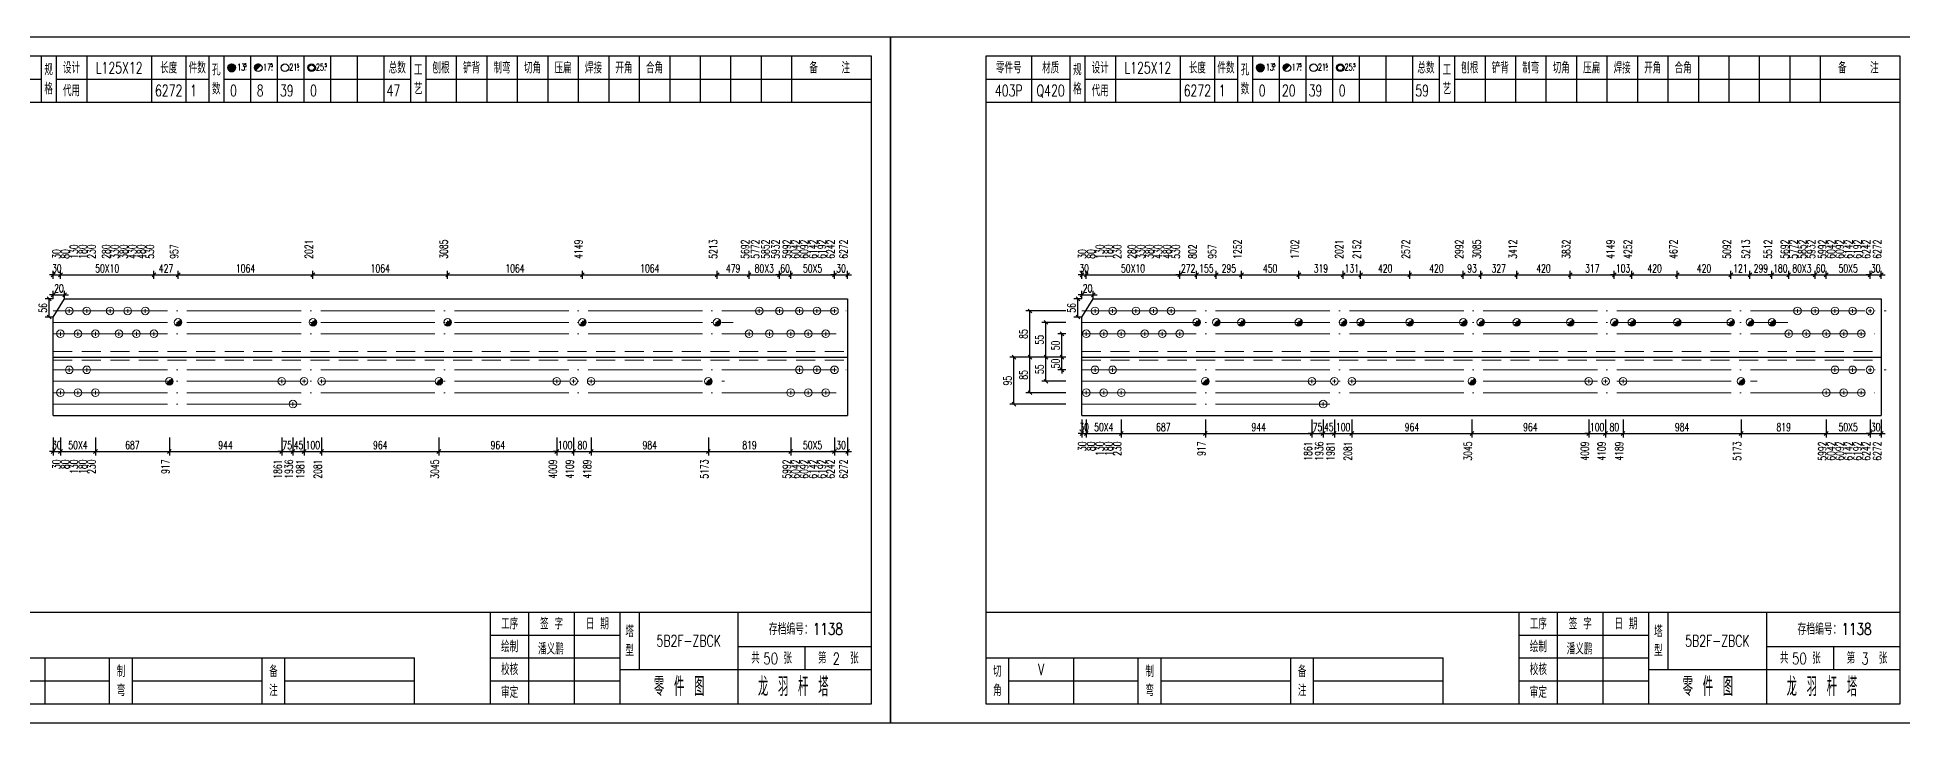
# Model space of a CAD drawing. Header units: millimetres. Extents: x 0 to 30240, y -10896 to -1348.
# Drawn here: x 316 to 805.6, y -3152.2 to -2972.2 of the extents above; entities that cross this region are included whole.
import ezdxf
from ezdxf.enums import TextEntityAlignment as Align

# ---------------------------------------------------------------- set-up
doc = ezdxf.new("R2010")
doc.units = ezdxf.units.MM
doc.header["$LTSCALE"] = 20
doc.header["$PDMODE"] = 1
doc.linetypes.add('DASHDOT2X', pattern=[1.75, 1.5, -0.125, 0, -0.125])
doc.linetypes.add('HIDDEN', pattern=[0.375, 0.25, -0.125])
for name, color, linetype, lineweight in [('1', 7, 'Continuous', 25), ('11', 3, 'Continuous', 13), ('2', 1, 'HIDDEN', 13), ('5', 1, 'Continuous', 13), ('7', 2, 'DASHDOT2X', 13)]:
    doc.layers.add(name, color=color, linetype=linetype, lineweight=lineweight)
doc.styles.get("Standard").update_dxf_attribs({"font": 'simplex', "width": 0.7, "bigfont": 'gbhzfs.shx'})
doc.styles.add('SYMBOL_TXT', font='txt.shx', dxfattribs={"width": 0.6})
doc.styles.add('TITLE_TXT', font='simplex.shx', dxfattribs={"width": 0.75, "height": 2.5, "bigfont": 'gbhzfs.shx'})
doc.dimstyles.get("Standard").update_dxf_attribs({"dimtxt": 2.1, "dimasz": 1, "dimexe": 1.05, "dimexo": 0, "dimgap": 0.63, "dimtad": 1, "dimzin": 0, "dimdsep": 46, "dimtxsty": 'standard', "dimblk": 'OBLIQUE', "dimblk1": 'OBLIQUE', "dimblk2": 'OBLIQUE', "dimcen": 0.09, "dimadec": 0, "dimazin": 0, "dimtfac": 1, "dimtdec": 1, "dimtix": 1, "dimtmove": 0, "dimatfit": 3, "dimfxl": 0, "dimtolj": 1, "dimtzin": 0, "dimarcsym": 0})
pattern_1 = [(0, (-3, 0), (0, 0.0125), [])]

# ---------------------------------------------------------------- blocks, each defined once
blk = doc.blocks.new('_Oblique')
at = {"color": 0, "linetype": 'ByBlock', "lineweight": -2}
blk.add_line((-0.5, -0.5), (0.5, 0.5), dxfattribs=at)
blk = doc.blocks.new('*D6749')
at = {"layer": '1', "color": 0, "lineweight": -2}
for p, q in [((585.95, -3056.16), (583.9, -3056.16)), ((585.95, -3059.49), (583.9, -3059.49)), ((584.95, -3056.16), (584.95, -3055.16)), ((584.95, -3059.49), (584.95, -3056.16)), ((584.95, -3059.49), (584.95, -3060.49))]:
    blk.add_line(p, q, dxfattribs=at)
at = {"layer": 'Defpoints', "color": 0}
for p in [(584.95, -3056.16), (585.95, -3056.16), (585.95, -3059.49)]:
    blk.add_point(p, dxfattribs=at)
at = {"layer": '1', "color": 0, "lineweight": -2}
for p, rotation in [((584.95, -3056.16), 270), ((584.95, -3059.49), 90)]:
    blk.add_blockref('_Oblique', p, dxfattribs=dict(at, rotation=rotation))
at = {"layer": '1', "color": 0, "insert": (583.27, -3057.83), "char_height": 2.1, "attachment_point": 5, "rotation": 90}
blk.add_mtext('\\A1;50', dxfattribs=at)
blk = doc.blocks.new('*D6750')
at = {"layer": '11', "color": 0, "lineweight": -2}
for p, q in [((590.2, -3039.78), (589.2, -3039.78)), ((590.2, -3040.83), (590.2, -3038.73)), ((590.2, -3039.78), (593.18, -3039.78)), ((593.18, -3040.83), (593.18, -3038.73)), ((593.18, -3039.78), (594.18, -3039.78))]:
    blk.add_line(p, q, dxfattribs=at)
at = {"layer": 'Defpoints', "color": 0}
for p in [(593.18, -3039.78), (590.2, -3040.83), (593.18, -3040.83)]:
    blk.add_point(p, dxfattribs=at)
at = {"layer": '11', "color": 0, "lineweight": -2}
blk.add_blockref('_Oblique', (590.2, -3039.78), dxfattribs=at)
at = {"layer": '11', "color": 0, "lineweight": -2, "rotation": 180}
blk.add_blockref('_Oblique', (593.18, -3039.78), dxfattribs=at)
at = {"layer": '11', "color": 0, "insert": (591.69, -3038.1), "char_height": 2.1, "attachment_point": 5}
blk.add_mtext('\\A1;20', dxfattribs=at)
blk = doc.blocks.new('*D6752')
at = {"layer": '11', "color": 0, "lineweight": -2}
for p, q in [((797.06, -3034.53), (796.06, -3034.53)), ((797.06, -3035.58), (797.06, -3033.48)), ((797.06, -3034.53), (800, -3034.53)), ((800, -3035.58), (800, -3033.48)), ((800, -3034.53), (801, -3034.53))]:
    blk.add_line(p, q, dxfattribs=at)
at = {"layer": 'Defpoints', "color": 0}
for p in [(800, -3034.53), (797.06, -3035.58), (800, -3035.58)]:
    blk.add_point(p, dxfattribs=at)
at = {"layer": '11', "color": 0, "lineweight": -2}
blk.add_blockref('_Oblique', (797.06, -3034.53), dxfattribs=at)
at = {"layer": '11', "color": 0, "lineweight": -2, "rotation": 180}
blk.add_blockref('_Oblique', (800, -3034.53), dxfattribs=at)
at = {"layer": '11', "color": 0, "insert": (798.53, -3032.85), "char_height": 2.1, "attachment_point": 5}
blk.add_mtext('\\A1;30', dxfattribs=at)
blk = doc.blocks.new('*D6754')
at = {"layer": '11', "color": 0, "lineweight": -2}
for p, q in [((782.62, -3034.53), (781.62, -3034.53)), ((782.62, -3035.58), (782.62, -3033.48)), ((782.62, -3034.53), (785.56, -3034.53)), ((785.56, -3035.58), (785.56, -3033.48)), ((785.56, -3034.53), (786.56, -3034.53))]:
    blk.add_line(p, q, dxfattribs=at)
at = {"layer": 'Defpoints', "color": 0}
for p in [(785.56, -3034.53), (782.62, -3035.58), (785.56, -3035.58)]:
    blk.add_point(p, dxfattribs=at)
at = {"layer": '11', "color": 0, "lineweight": -2}
blk.add_blockref('_Oblique', (782.62, -3034.53), dxfattribs=at)
at = {"layer": '11', "color": 0, "lineweight": -2, "rotation": 180}
blk.add_blockref('_Oblique', (785.56, -3034.53), dxfattribs=at)
at = {"layer": '11', "color": 0, "insert": (784.09, -3032.85), "char_height": 2.1, "attachment_point": 5}
blk.add_mtext('\\A1;60', dxfattribs=at)
blk = doc.blocks.new('*D6756')
at = {"layer": '11', "color": 0, "lineweight": -2}
for p, q in [((771.31, -3034.53), (770.31, -3034.53)), ((771.31, -3035.58), (771.31, -3033.48)), ((771.31, -3034.53), (775.72, -3034.53)), ((775.72, -3035.58), (775.72, -3033.48)), ((775.72, -3034.53), (776.72, -3034.53))]:
    blk.add_line(p, q, dxfattribs=at)
at = {"layer": 'Defpoints', "color": 0}
for p in [(775.72, -3034.53), (771.31, -3035.58), (775.72, -3035.58)]:
    blk.add_point(p, dxfattribs=at)
at = {"layer": '11', "color": 0, "lineweight": -2}
blk.add_blockref('_Oblique', (771.31, -3034.53), dxfattribs=at)
at = {"layer": '11', "color": 0, "lineweight": -2, "rotation": 180}
blk.add_blockref('_Oblique', (775.72, -3034.53), dxfattribs=at)
at = {"layer": '11', "color": 0, "insert": (773.51, -3032.85), "char_height": 2.1, "attachment_point": 5}
blk.add_mtext('\\A1;180', dxfattribs=at)
blk = doc.blocks.new('*D6761')
at = {"layer": '11', "color": 0, "lineweight": -2}
for p, q in [((729.94, -3034.53), (728.94, -3034.53)), ((729.94, -3035.58), (729.94, -3033.48)), ((729.94, -3034.53), (734.54, -3034.53)), ((734.54, -3035.58), (734.54, -3033.48)), ((734.54, -3034.53), (735.54, -3034.53))]:
    blk.add_line(p, q, dxfattribs=at)
at = {"layer": 'Defpoints', "color": 0}
for p in [(734.54, -3034.53), (729.94, -3035.58), (734.54, -3035.58)]:
    blk.add_point(p, dxfattribs=at)
at = {"layer": '11', "color": 0, "lineweight": -2}
blk.add_blockref('_Oblique', (729.94, -3034.53), dxfattribs=at)
at = {"layer": '11', "color": 0, "lineweight": -2, "rotation": 180}
blk.add_blockref('_Oblique', (734.54, -3034.53), dxfattribs=at)
at = {"layer": '11', "color": 0, "insert": (732.24, -3032.85), "char_height": 2.1, "attachment_point": 5}
blk.add_mtext('\\A1;103', dxfattribs=at)
blk = doc.blocks.new('*D6773')
at = {"layer": '11', "color": 0, "lineweight": -2}
for p, q in [((615.89, -3034.53), (614.89, -3034.53)), ((615.89, -3035.58), (615.89, -3033.48)), ((615.89, -3034.53), (620.3, -3034.53)), ((620.3, -3035.58), (620.3, -3033.48)), ((620.3, -3034.53), (621.3, -3034.53))]:
    blk.add_line(p, q, dxfattribs=at)
at = {"layer": 'Defpoints', "color": 0}
for p in [(620.3, -3034.53), (615.89, -3035.58), (620.3, -3035.58)]:
    blk.add_point(p, dxfattribs=at)
at = {"layer": '11', "color": 0, "lineweight": -2}
blk.add_blockref('_Oblique', (615.89, -3034.53), dxfattribs=at)
at = {"layer": '11', "color": 0, "lineweight": -2, "rotation": 180}
blk.add_blockref('_Oblique', (620.3, -3034.53), dxfattribs=at)
at = {"layer": '11', "color": 0, "insert": (618.1, -3032.85), "char_height": 2.1, "attachment_point": 5}
blk.add_mtext('\\A1;272', dxfattribs=at)
blk = doc.blocks.new('*D6775')
at = {"layer": '11', "color": 0, "lineweight": -2}
for p, q in [((590.2, -3034.53), (589.2, -3034.53)), ((590.2, -3035.58), (590.2, -3033.48)), ((590.2, -3034.53), (591.34, -3034.53)), ((591.34, -3035.58), (591.34, -3033.48)), ((591.34, -3034.53), (592.34, -3034.53))]:
    blk.add_line(p, q, dxfattribs=at)
at = {"layer": 'Defpoints', "color": 0}
for p in [(591.34, -3034.53), (590.2, -3035.58), (591.34, -3035.58)]:
    blk.add_point(p, dxfattribs=at)
at = {"layer": '11', "color": 0, "lineweight": -2}
blk.add_blockref('_Oblique', (590.2, -3034.53), dxfattribs=at)
at = {"layer": '11', "color": 0, "lineweight": -2, "rotation": 180}
blk.add_blockref('_Oblique', (591.34, -3034.53), dxfattribs=at)
at = {"layer": '11', "color": 0, "insert": (590.77, -3032.85), "char_height": 2.1, "attachment_point": 5}
blk.add_mtext('\\A1;30', dxfattribs=at)
blk = doc.blocks.new('*D6776')
at = {"layer": '11', "color": 0, "lineweight": -2}
for p, q in [((797.06, -3072.54), (797.06, -3077.27)), ((800, -3072.54), (800, -3077.27)), ((797.06, -3076.22), (796.06, -3076.22)), ((797.06, -3076.22), (800, -3076.22)), ((800, -3076.22), (801, -3076.22))]:
    blk.add_line(p, q, dxfattribs=at)
at = {"layer": 'Defpoints', "color": 0}
for p in [(797.06, -3072.54), (800, -3072.54), (800, -3076.22)]:
    blk.add_point(p, dxfattribs=at)
at = {"layer": '11', "color": 0, "lineweight": -2}
blk.add_blockref('_Oblique', (797.06, -3076.22), dxfattribs=at)
at = {"layer": '11', "color": 0, "lineweight": -2, "rotation": 180}
blk.add_blockref('_Oblique', (800, -3076.22), dxfattribs=at)
at = {"layer": '11', "color": 0, "insert": (798.53, -3074.54), "char_height": 2.1, "attachment_point": 5}
blk.add_mtext('\\A1;30', dxfattribs=at)
blk = doc.blocks.new('*D6781')
at = {"layer": '11', "color": 0, "lineweight": -2}
for p, q in [((723.23, -3072.54), (723.23, -3077.27)), ((727.64, -3072.54), (727.64, -3077.27)), ((723.23, -3076.22), (722.23, -3076.22)), ((723.23, -3076.22), (727.64, -3076.22)), ((727.64, -3076.22), (728.64, -3076.22))]:
    blk.add_line(p, q, dxfattribs=at)
at = {"layer": 'Defpoints', "color": 0}
for p in [(723.23, -3072.54), (727.64, -3072.54), (727.64, -3076.22)]:
    blk.add_point(p, dxfattribs=at)
at = {"layer": '11', "color": 0, "lineweight": -2}
blk.add_blockref('_Oblique', (723.23, -3076.22), dxfattribs=at)
at = {"layer": '11', "color": 0, "lineweight": -2, "rotation": 180}
blk.add_blockref('_Oblique', (727.64, -3076.22), dxfattribs=at)
at = {"layer": '11', "color": 0, "insert": (725.43, -3074.54), "char_height": 2.1, "attachment_point": 5}
blk.add_mtext('\\A1;100', dxfattribs=at)
blk = doc.blocks.new('*D6784')
at = {"layer": '11', "color": 0, "lineweight": -2}
for p, q in [((656.46, -3072.54), (656.46, -3077.27)), ((661.06, -3072.54), (661.06, -3077.27)), ((656.46, -3076.22), (655.46, -3076.22)), ((656.46, -3076.22), (661.06, -3076.22)), ((661.06, -3076.22), (662.06, -3076.22))]:
    blk.add_line(p, q, dxfattribs=at)
at = {"layer": 'Defpoints', "color": 0}
for p in [(656.46, -3072.54), (661.06, -3072.54), (661.06, -3076.22)]:
    blk.add_point(p, dxfattribs=at)
at = {"layer": '11', "color": 0, "lineweight": -2}
blk.add_blockref('_Oblique', (656.46, -3076.22), dxfattribs=at)
at = {"layer": '11', "color": 0, "lineweight": -2, "rotation": 180}
blk.add_blockref('_Oblique', (661.06, -3076.22), dxfattribs=at)
at = {"layer": '11', "color": 0, "insert": (658.76, -3074.54), "char_height": 2.1, "attachment_point": 5}
blk.add_mtext('\\A1;100', dxfattribs=at)
blk = doc.blocks.new('*D6785')
at = {"layer": '11', "color": 0, "lineweight": -2}
for p, q in [((653.52, -3072.54), (653.52, -3077.27)), ((656.46, -3072.54), (656.46, -3077.27)), ((653.52, -3076.22), (652.52, -3076.22)), ((653.52, -3076.22), (656.46, -3076.22)), ((656.46, -3076.22), (657.46, -3076.22))]:
    blk.add_line(p, q, dxfattribs=at)
at = {"layer": 'Defpoints', "color": 0}
for p in [(653.52, -3072.54), (656.46, -3072.54), (656.46, -3076.22)]:
    blk.add_point(p, dxfattribs=at)
at = {"layer": '11', "color": 0, "lineweight": -2}
blk.add_blockref('_Oblique', (653.52, -3076.22), dxfattribs=at)
at = {"layer": '11', "color": 0, "lineweight": -2, "rotation": 180}
blk.add_blockref('_Oblique', (656.46, -3076.22), dxfattribs=at)
at = {"layer": '11', "color": 0, "insert": (654.99, -3074.54), "char_height": 2.1, "attachment_point": 5}
blk.add_mtext('\\A1;45', dxfattribs=at)
blk = doc.blocks.new('*D6786')
at = {"layer": '11', "color": 0, "lineweight": -2}
for p, q in [((650.58, -3072.54), (650.58, -3077.27)), ((653.52, -3072.54), (653.52, -3077.27)), ((650.58, -3076.22), (649.58, -3076.22)), ((650.58, -3076.22), (653.52, -3076.22)), ((653.52, -3076.22), (654.52, -3076.22))]:
    blk.add_line(p, q, dxfattribs=at)
at = {"layer": 'Defpoints', "color": 0}
for p in [(650.58, -3072.54), (653.52, -3072.54), (653.52, -3076.22)]:
    blk.add_point(p, dxfattribs=at)
at = {"layer": '11', "color": 0, "lineweight": -2}
blk.add_blockref('_Oblique', (650.58, -3076.22), dxfattribs=at)
at = {"layer": '11', "color": 0, "lineweight": -2, "rotation": 180}
blk.add_blockref('_Oblique', (653.52, -3076.22), dxfattribs=at)
at = {"layer": '11', "color": 0, "insert": (652.05, -3074.54), "char_height": 2.1, "attachment_point": 5}
blk.add_mtext('\\A1;75', dxfattribs=at)
blk = doc.blocks.new('*D6790')
at = {"layer": '11', "color": 0, "lineweight": -2}
for p, q in [((590.2, -3072.54), (590.2, -3077.27)), ((591.34, -3072.54), (591.34, -3077.27)), ((590.2, -3076.22), (589.2, -3076.22)), ((590.2, -3076.22), (591.34, -3076.22)), ((591.34, -3076.22), (592.34, -3076.22))]:
    blk.add_line(p, q, dxfattribs=at)
at = {"layer": 'Defpoints', "color": 0}
for p in [(590.2, -3072.54), (591.34, -3072.54), (591.34, -3076.22)]:
    blk.add_point(p, dxfattribs=at)
at = {"layer": '11', "color": 0, "lineweight": -2}
blk.add_blockref('_Oblique', (590.2, -3076.22), dxfattribs=at)
at = {"layer": '11', "color": 0, "lineweight": -2, "rotation": 180}
blk.add_blockref('_Oblique', (591.34, -3076.22), dxfattribs=at)
at = {"layer": '11', "color": 0, "insert": (590.77, -3074.54), "char_height": 2.1, "attachment_point": 5}
blk.add_mtext('\\A1;30', dxfattribs=at)
blk = doc.blocks.new('M20')
for p, q in [((-0.5, 0), (0.5, 0)), ((0, -0.5), (0, 0.5))]:
    blk.add_line(p, q)
blk.add_circle((0, 0), 1)
blk = doc.blocks.new('M16')
for p, q in [((-0.71, -0.71), (0.71, 0.71)), ((-0.4, 0), (0.4, 0)), ((0, 0.4), (0, -0.4))]:
    blk.add_line(p, q)
blk.add_circle((0, 0), 1)
for radius in [0.8, 0.6, 0.4, 0.2]:
    blk.add_arc((0, 0), radius, 225, 45)
blk = doc.blocks.new('M12_HOLE')
h = blk.add_hatch()
h.set_pattern_fill('LINE', scale=0.1, style=0)
h.set_pattern_definition(pattern_1)
h.paths.add_polyline_path([(-5, 0, 1), (-1, 0, 1)])
at = {"color": 7}
blk.add_circle((-3, 0), 2, dxfattribs=at)
at = {"color": 7, "attachment_point": 1, "style": 'SYMBOL_TXT'}
for s, insert, char_height, width in [('13\\f??|b0|i0|c0|p54;.', (-0.12, 2.11), 3.5, 5.7075), ('5', (3.74, 2.26), 1.8, 2.9309)]:
    blk.add_mtext(s, dxfattribs=dict(at, insert=insert, char_height=char_height, width=width))
blk = doc.blocks.new('M16_HOLE')
h = blk.add_hatch()
h.set_pattern_fill('LINE', scale=0.1, style=0)
h.set_pattern_definition(pattern_1)
h.paths.add_polyline_path([(-1.59, 1.41, 0.668179), (-5, 0, 0.198912), (-4.41, -1.41)])
at = {"color": 7}
blk.add_circle((-3, 0), 2, dxfattribs=at)
at = {"color": 7, "attachment_point": 1, "style": 'SYMBOL_TXT'}
for s, insert, char_height, width in [('17.', (-0.44, 2.13), 3.5, 6.3164), ('5', (3.56, 2.25), 1.8, 1.822)]:
    blk.add_mtext(s, dxfattribs=dict(at, insert=insert, char_height=char_height, width=width))
blk = doc.blocks.new('M20_HOLE')
at = {"color": 7}
blk.add_circle((-3, 0), 2, dxfattribs=at)
at = {"color": 7, "attachment_point": 1, "style": 'SYMBOL_TXT'}
for s, insert, char_height, width in [('21.', (-0.69, 2.01), 3.5, 6.0735), ('5', (3.32, 2.01), 1.8, 1.4576)]:
    blk.add_mtext(s, dxfattribs=dict(at, insert=insert, char_height=char_height, width=width))
blk = doc.blocks.new('M24_HOLE')
at = {"color": 7}
for radius in [2, 1.5]:
    blk.add_circle((-3, 0), radius, dxfattribs=at)
at = {"color": 7, "attachment_point": 1, "style": 'SYMBOL_TXT'}
for s, insert, char_height, width in [('25.', (-0.69, 2.13), 3.5, 2.4294), ('5', (3.93, 2.25), 1.8, 1.9435)]:
    blk.add_mtext(s, dxfattribs=dict(at, insert=insert, char_height=char_height, width=width))
blk = doc.blocks.new('JgCard')
for p, q in [((270, 180), (0, 180)), ((0, 180), (0, 0)), ((270, 0), (270, 180)), ((265, 175), (25, 175)), ((25, 175), (25, 5)), ((37, 175), (37, 163)), ((47, 175), (47, 163)), ((51, 175), (51, 163)), ((59, 175), (59, 163)), ((76, 175), (76, 163)), ((85, 175), (85, 163)), ((91, 175), (91, 163)), ((95, 175), (95, 163)), ((102, 175), (102, 163)), ((109, 175), (109, 163)), ((116, 175), (116, 163)), ((123, 175), (123, 163)), ((130, 175), (130, 163)), ((137, 175), (137, 163)), ((144, 175), (144, 163)), ((148, 175), (148, 163)), ((156, 175), (156, 163)), ((164, 175), (164, 163)), ((172, 175), (172, 163)), ((180, 175), (180, 163)), ((188, 175), (188, 163)), ((196, 175), (196, 163)), ((204, 175), (204, 163)), ((212, 175), (212, 163)), ((220, 175), (220, 163)), ((228, 175), (228, 163)), ((236, 175), (236, 163)), ((244, 175), (244, 163)), ((265, 5), (265, 175)), ((25, 169), (47, 169)), ((51, 169), (91, 169)), ((95, 169), (144, 169)), ((148, 169), (265, 169)), ((25, 163), (265, 163)), ((25, 29), (265, 29)), ((165, 5), (165, 29)), ((175, 5), (175, 29)), ((187, 5), (187, 29)), ((199, 5), (199, 29)), ((204, 29), (204, 14)), ((230, 5), (230, 29)), ((165, 23), (199, 23)), ((230, 20), (265, 20)), ((247.5, 20), (247.5, 14)), ((25, 17), (145, 17)), ((31, 5), (31, 17)), ((48, 17), (48, 5)), ((65, 5), (65, 17)), ((71, 5), (71, 17)), ((105, 5), (105, 17)), ((111, 5), (111, 17)), ((145, 5), (145, 17)), ((165, 17), (199, 17)), ((31, 11), (65, 11)), ((71, 11), (105, 11)), ((111, 11), (145, 11)), ((165, 11), (199, 11)), ((199, 14), (265, 14)), ((25, 5), (265, 5)), ((0, 0), (270, 0))]:
    blk.add_line(p, q)
blk.add_lwpolyline([(96.03, 171.99, -1), (98.03, 171.99, -1)], format="xyb", close=True)
blk.add_point((145, 96))
at = {"xscale": 0.5, "yscale": 0.5, "zscale": 0.5}
for name, p in [('M12_HOLE', (98.53, 171.99)), ('M16_HOLE', (105.5, 172)), ('M20_HOLE', (112.5, 172)), ('M24_HOLE', (119.5, 172))]:
    blk.add_blockref(name, p, dxfattribs=at)
at = {"style": 'TITLE_TXT', "width": 0.75}
for s, height, p in [('存档编号：1138', 3.076, (238.02, 23.07)), ('潘义鹏', 3, (177.45, 17.91)), ('龙 羽 杆 塔', 5, (235.17, 6.97))]:
    blk.add_text(s, height=height, dxfattribs=at).set_placement(p)
at = {"attachment_point": 5, "style": 'TITLE_TXT'}
for s, insert, char_height, width in [('零件号', (31, 172), 3, 15), ('材质', (42, 172), 3, 8), ('设计', (55, 172), 3, 8), ('长度', (80.5, 172), 3, 8), ('件数', (88, 172), 3, 6), ('总数', (140.5, 172), 3, 7), ('工\\P艺', (146, 169), 3, 4), ('刨根', (152, 172), 3, 8), ('铲背', (160, 172), 3, 8), ('制弯', (168, 172), 3, 8), ('切角', (176, 172), 3, 8), ('压扁', (184, 172), 3, 8), ('焊接', (192, 172), 3, 8), ('开角', (200, 172), 3, 8), ('合角', (208, 172), 3, 8), ('备    注', (254, 172), 3, 22), ('规格', (49, 169), 3, 4), ('代用', (55, 166), 3, 8), ('孔数', (93, 169), 3, 4), ('工序', (170, 26), 3, 10), ('签 字', (181, 26), 3, 12), ('日 期', (193, 26), 3, 12), ('塔\\P型', (201.5, 21.5), 3, 5), ('绘制', (170, 20), 3, 10), ('切\\P角', (28, 11), 3, 6), ('制\\P弯', (68, 11), 3, 6), ('备\\P注', (108, 11), 3, 6), ('校核', (170, 14), 3, 10), ('共    张', (238.75, 17), 3, 17.5), ('第    张', (256.25, 17), 3, 17.5), ('审定', (170, 8), 3, 10), ('零 件 图', (214.5, 9.5), 5, 31)]:
    blk.add_mtext(s, dxfattribs=dict(at, insert=insert, char_height=char_height, width=width))
blk = doc.blocks.new('*D6799')
at = {"layer": '11', "color": 0, "lineweight": -2}
for p, q in [((320.2, -3039.78), (319.2, -3039.78)), ((320.2, -3040.83), (320.2, -3038.73)), ((320.2, -3039.78), (323.19, -3039.78)), ((323.19, -3040.83), (323.19, -3038.73)), ((323.19, -3039.78), (324.19, -3039.78))]:
    blk.add_line(p, q, dxfattribs=at)
at = {"layer": 'Defpoints', "color": 0}
for p in [(323.19, -3039.78), (320.2, -3040.83), (323.19, -3040.83)]:
    blk.add_point(p, dxfattribs=at)
at = {"layer": '11', "color": 0, "lineweight": -2}
blk.add_blockref('_Oblique', (320.2, -3039.78), dxfattribs=at)
at = {"layer": '11', "color": 0, "lineweight": -2, "rotation": 180}
blk.add_blockref('_Oblique', (323.19, -3039.78), dxfattribs=at)
at = {"layer": '11', "color": 0, "insert": (321.7, -3038.1), "char_height": 2.1, "attachment_point": 5}
blk.add_mtext('\\A1;20', dxfattribs=at)
blk = doc.blocks.new('*D6801')
at = {"layer": '11', "color": 0, "lineweight": -2}
for p, q in [((525.26, -3034.53), (524.26, -3034.53)), ((525.26, -3035.58), (525.26, -3033.48)), ((525.26, -3034.53), (528.7, -3034.53)), ((528.7, -3035.58), (528.7, -3033.48)), ((528.7, -3034.53), (529.7, -3034.53))]:
    blk.add_line(p, q, dxfattribs=at)
at = {"layer": 'Defpoints', "color": 0}
for p in [(528.7, -3034.53), (525.26, -3035.58), (528.7, -3035.58)]:
    blk.add_point(p, dxfattribs=at)
at = {"layer": '11', "color": 0, "lineweight": -2}
blk.add_blockref('_Oblique', (525.26, -3034.53), dxfattribs=at)
at = {"layer": '11', "color": 0, "lineweight": -2, "rotation": 180}
blk.add_blockref('_Oblique', (528.7, -3034.53), dxfattribs=at)
at = {"layer": '11', "color": 0, "insert": (526.98, -3032.85), "char_height": 2.1, "attachment_point": 5}
blk.add_mtext('\\A1;30', dxfattribs=at)
blk = doc.blocks.new('*D6803')
at = {"layer": '11', "color": 0, "lineweight": -2}
for p, q in [((510.82, -3034.53), (509.82, -3034.53)), ((510.82, -3035.58), (510.82, -3033.48)), ((510.82, -3034.53), (513.76, -3034.53)), ((513.76, -3035.58), (513.76, -3033.48)), ((513.76, -3034.53), (514.76, -3034.53))]:
    blk.add_line(p, q, dxfattribs=at)
at = {"layer": 'Defpoints', "color": 0}
for p in [(513.76, -3034.53), (510.82, -3035.58), (513.76, -3035.58)]:
    blk.add_point(p, dxfattribs=at)
at = {"layer": '11', "color": 0, "lineweight": -2}
blk.add_blockref('_Oblique', (510.82, -3034.53), dxfattribs=at)
at = {"layer": '11', "color": 0, "lineweight": -2, "rotation": 180}
blk.add_blockref('_Oblique', (513.76, -3034.53), dxfattribs=at)
at = {"layer": '11', "color": 0, "insert": (512.29, -3032.85), "char_height": 2.1, "attachment_point": 5}
blk.add_mtext('\\A1;60', dxfattribs=at)
blk = doc.blocks.new('*D6812')
at = {"layer": '11', "color": 0, "lineweight": -2}
for p, q in [((320.2, -3034.53), (319.2, -3034.53)), ((320.2, -3035.58), (320.2, -3033.48)), ((320.2, -3034.53), (322.09, -3034.53)), ((322.09, -3035.58), (322.09, -3033.48)), ((322.09, -3034.53), (323.09, -3034.53))]:
    blk.add_line(p, q, dxfattribs=at)
at = {"layer": 'Defpoints', "color": 0}
for p in [(322.09, -3034.53), (320.2, -3035.58), (322.09, -3035.58)]:
    blk.add_point(p, dxfattribs=at)
at = {"layer": '11', "color": 0, "lineweight": -2}
blk.add_blockref('_Oblique', (320.2, -3034.53), dxfattribs=at)
at = {"layer": '11', "color": 0, "lineweight": -2, "rotation": 180}
blk.add_blockref('_Oblique', (322.09, -3034.53), dxfattribs=at)
at = {"layer": '11', "color": 0, "insert": (321.14, -3032.85), "char_height": 2.1, "attachment_point": 5}
blk.add_mtext('\\A1;30', dxfattribs=at)
blk = doc.blocks.new('*D6813')
at = {"layer": '11', "color": 0, "lineweight": -2}
for p, q in [((525.26, -3077.27), (525.26, -3081.99)), ((528.7, -3077.27), (528.7, -3081.99)), ((525.26, -3080.94), (524.26, -3080.94)), ((525.26, -3080.94), (528.7, -3080.94)), ((528.7, -3080.94), (529.7, -3080.94))]:
    blk.add_line(p, q, dxfattribs=at)
at = {"layer": 'Defpoints', "color": 0}
for p in [(525.26, -3077.27), (528.7, -3077.27), (528.7, -3080.94)]:
    blk.add_point(p, dxfattribs=at)
at = {"layer": '11', "color": 0, "lineweight": -2}
blk.add_blockref('_Oblique', (525.26, -3080.94), dxfattribs=at)
at = {"layer": '11', "color": 0, "lineweight": -2, "rotation": 180}
blk.add_blockref('_Oblique', (528.7, -3080.94), dxfattribs=at)
at = {"layer": '11', "color": 0, "insert": (526.98, -3079.26), "char_height": 2.1, "attachment_point": 5}
blk.add_mtext('\\A1;30', dxfattribs=at)
blk = doc.blocks.new('*D6818')
at = {"layer": '11', "color": 0, "lineweight": -2}
for p, q in [((452.38, -3077.27), (452.38, -3081.99)), ((456.79, -3077.27), (456.79, -3081.99)), ((452.38, -3080.94), (451.38, -3080.94)), ((452.38, -3080.94), (456.79, -3080.94)), ((456.79, -3080.94), (457.79, -3080.94))]:
    blk.add_line(p, q, dxfattribs=at)
at = {"layer": 'Defpoints', "color": 0}
for p in [(452.38, -3077.27), (456.79, -3077.27), (456.79, -3080.94)]:
    blk.add_point(p, dxfattribs=at)
at = {"layer": '11', "color": 0, "lineweight": -2}
blk.add_blockref('_Oblique', (452.38, -3080.94), dxfattribs=at)
at = {"layer": '11', "color": 0, "lineweight": -2, "rotation": 180}
blk.add_blockref('_Oblique', (456.79, -3080.94), dxfattribs=at)
at = {"layer": '11', "color": 0, "insert": (454.58, -3079.26), "char_height": 2.1, "attachment_point": 5}
blk.add_mtext('\\A1;100', dxfattribs=at)
blk = doc.blocks.new('*D6821')
at = {"layer": '11', "color": 0, "lineweight": -2}
for p, q in [((386.05, -3077.27), (386.05, -3081.99)), ((390.65, -3077.27), (390.65, -3081.99)), ((386.05, -3080.94), (385.05, -3080.94)), ((386.05, -3080.94), (390.65, -3080.94)), ((390.65, -3080.94), (391.65, -3080.94))]:
    blk.add_line(p, q, dxfattribs=at)
at = {"layer": 'Defpoints', "color": 0}
for p in [(386.05, -3077.27), (390.65, -3077.27), (390.65, -3080.94)]:
    blk.add_point(p, dxfattribs=at)
at = {"layer": '11', "color": 0, "lineweight": -2}
blk.add_blockref('_Oblique', (386.05, -3080.94), dxfattribs=at)
at = {"layer": '11', "color": 0, "lineweight": -2, "rotation": 180}
blk.add_blockref('_Oblique', (390.65, -3080.94), dxfattribs=at)
at = {"layer": '11', "color": 0, "insert": (388.35, -3079.26), "char_height": 2.1, "attachment_point": 5}
blk.add_mtext('\\A1;100', dxfattribs=at)
blk = doc.blocks.new('*D6822')
at = {"layer": '11', "color": 0, "lineweight": -2}
for p, q in [((383.11, -3077.27), (383.11, -3081.99)), ((386.05, -3077.27), (386.05, -3081.99)), ((383.11, -3080.94), (382.11, -3080.94)), ((383.11, -3080.94), (386.05, -3080.94)), ((386.05, -3080.94), (387.05, -3080.94))]:
    blk.add_line(p, q, dxfattribs=at)
at = {"layer": 'Defpoints', "color": 0}
for p in [(383.11, -3077.27), (386.05, -3077.27), (386.05, -3080.94)]:
    blk.add_point(p, dxfattribs=at)
at = {"layer": '11', "color": 0, "lineweight": -2}
blk.add_blockref('_Oblique', (383.11, -3080.94), dxfattribs=at)
at = {"layer": '11', "color": 0, "lineweight": -2, "rotation": 180}
blk.add_blockref('_Oblique', (386.05, -3080.94), dxfattribs=at)
at = {"layer": '11', "color": 0, "insert": (384.58, -3079.26), "char_height": 2.1, "attachment_point": 5}
blk.add_mtext('\\A1;45', dxfattribs=at)
blk = doc.blocks.new('*D6823')
at = {"layer": '11', "color": 0, "lineweight": -2}
for p, q in [((380.17, -3077.27), (380.17, -3081.99)), ((383.11, -3077.27), (383.11, -3081.99)), ((380.17, -3080.94), (379.17, -3080.94)), ((380.17, -3080.94), (383.11, -3080.94)), ((383.11, -3080.94), (384.11, -3080.94))]:
    blk.add_line(p, q, dxfattribs=at)
at = {"layer": 'Defpoints', "color": 0}
for p in [(380.17, -3077.27), (383.11, -3077.27), (383.11, -3080.94)]:
    blk.add_point(p, dxfattribs=at)
at = {"layer": '11', "color": 0, "lineweight": -2}
blk.add_blockref('_Oblique', (380.17, -3080.94), dxfattribs=at)
at = {"layer": '11', "color": 0, "lineweight": -2, "rotation": 180}
blk.add_blockref('_Oblique', (383.11, -3080.94), dxfattribs=at)
at = {"layer": '11', "color": 0, "insert": (381.64, -3079.26), "char_height": 2.1, "attachment_point": 5}
blk.add_mtext('\\A1;75', dxfattribs=at)
blk = doc.blocks.new('*D6827')
at = {"layer": '11', "color": 0, "lineweight": -2}
for p, q in [((320.2, -3077.27), (320.2, -3081.99)), ((322.09, -3077.27), (322.09, -3081.99)), ((320.2, -3080.94), (319.2, -3080.94)), ((320.2, -3080.94), (322.09, -3080.94)), ((322.09, -3080.94), (323.09, -3080.94))]:
    blk.add_line(p, q, dxfattribs=at)
at = {"layer": 'Defpoints', "color": 0}
for p in [(320.2, -3077.27), (322.09, -3077.27), (322.09, -3080.94)]:
    blk.add_point(p, dxfattribs=at)
at = {"layer": '11', "color": 0, "lineweight": -2}
blk.add_blockref('_Oblique', (320.2, -3080.94), dxfattribs=at)
at = {"layer": '11', "color": 0, "lineweight": -2, "rotation": 180}
blk.add_blockref('_Oblique', (322.09, -3080.94), dxfattribs=at)
at = {"layer": '11', "color": 0, "insert": (321.14, -3079.26), "char_height": 2.1, "attachment_point": 5}
blk.add_mtext('\\A1;30', dxfattribs=at)

msp = doc.modelspace()

# ---------------------------------------------------------------- linework, layer by layer
at = {"layer": '1'}
for p, q in [((320.2, -3045.63), (323.194, -3040.832)), ((323.194, -3040.832), (528.7, -3040.832)), ((528.7, -3040.832), (528.7, -3056.162)), ((590.2, -3045.63), (593.18, -3040.832)), ((593.18, -3040.832), (800, -3040.832)), ((800, -3040.832), (800, -3071.492)), ((320.2, -3056.162), (320.2, -3045.63)), ((590.2, -3056.162), (590.2, -3045.63)), ((320.2, -3056.162), (528.7, -3056.162)), ((320.2, -3071.492), (320.2, -3056.162)), ((528.7, -3056.162), (528.7, -3071.492)), ((590.2, -3056.162), (800, -3056.162)), ((590.2, -3071.492), (590.2, -3056.162)), ((320.2, -3071.492), (528.7, -3071.492)), ((590.2, -3071.492), (800, -3071.492))]:
    msp.add_line(p, q, dxfattribs=at)
at = {"layer": '2'}
for p, q in [((320.2, -3054.691), (528.7, -3054.691)), ((590.2, -3054.691), (800, -3054.691)), ((320.2, -3056.962), (528.7, -3056.962)), ((590.2, -3056.962), (800, -3056.962))]:
    msp.add_line(p, q, dxfattribs=at)
at = {"layer": '7'}
for p, q in [((320.2, -3044.03), (529.46, -3044.03)), ((590.2, -3044.03), (801.26, -3044.03)), ((320.2, -3047.03), (498.656, -3047.03)), ((320.2, -3050.03), (527.16, -3050.03)), ((590.2, -3047.03), (775.51, -3047.03)), ((590.2, -3050.03), (798.96, -3050.03)), ((320.2, -3059.492), (529.46, -3059.492)), ((590.2, -3059.492), (801.26, -3059.492)), ((320.2, -3062.492), (496.356, -3062.492)), ((590.2, -3062.492), (767.428, -3062.492)), ((320.2, -3065.492), (527.16, -3065.492)), ((320.2, -3068.492), (387.311, -3068.492)), ((590.2, -3065.492), (798.96, -3065.492)), ((590.2, -3068.492), (657.721, -3068.492))]:
    msp.add_line(p, q, dxfattribs=at)

# ---------------------------------------------------------------- block references
at = {"layer": '1'}
for p in [(270, -3152.162), (540, -3152.162)]:
    msp.add_blockref('JgCard', p, dxfattribs=at)
at = {"layer": '5'}
for name, p in [('M20', (324.39, -3044.03)), ('M20', (328.99, -3044.03)), ('M20', (335.14, -3044.03)), ('M20', (339.74, -3044.03)), ('M20', (344.34, -3044.03)), ('M20', (505.501, -3044.03)), ('M20', (510.82, -3044.03)), ('M20', (516.06, -3044.03)), ('M20', (520.66, -3044.03)), ('M20', (525.26, -3044.03)), ('M20', (593.64, -3044.03)), ('M20', (598.24, -3044.03)), ('M20', (604.39, -3044.03)), ('M20', (608.99, -3044.03)), ('M20', (613.59, -3044.03)), ('M20', (778.02, -3044.03)), ('M20', (782.62, -3044.03)), ('M20', (787.86, -3044.03)), ('M20', (792.46, -3044.03)), ('M20', (797.06, -3044.03)), ('M20', (322.09, -3050.03)), ('M20', (326.69, -3050.03)), ('M20', (331.29, -3050.03)), ('M20', (337.44, -3050.03)), ('M20', (342.04, -3050.03)), ('M20', (346.64, -3050.03)), ('M16', (352.982, -3047.03)), ('M16', (388.351, -3047.03)), ('M16', (423.719, -3047.03)), ('M16', (459.088, -3047.03)), ('M16', (494.456, -3047.03)), ('M20', (502.842, -3050.03)), ('M20', (508.161, -3050.03)), ('M20', (513.76, -3050.03)), ('M20', (518.36, -3050.03)), ('M20', (522.96, -3050.03)), ('M20', (591.34, -3050.03)), ('M20', (595.94, -3050.03)), ('M20', (600.54, -3050.03)), ('M20', (606.69, -3050.03)), ('M20', (611.29, -3050.03)), ('M20', (615.89, -3050.03)), ('M16', (620.3, -3047.03)), ('M16', (625.46, -3047.03)), ('M16', (632.077, -3047.03)), ('M16', (647.129, -3047.03)), ('M16', (658.761, -3047.03)), ('M16', (663.361, -3047.03)), ('M16', (676.229, -3047.03)), ('M16', (690.278, -3047.03)), ('M16', (694.878, -3047.03)), ('M16', (704.326, -3047.03)), ('M16', (718.374, -3047.03)), ('M16', (729.939, -3047.03)), ('M16', (734.539, -3047.03)), ('M16', (746.471, -3047.03)), ('M16', (760.519, -3047.03)), ('M16', (765.528, -3047.03)), ('M16', (771.31, -3047.03)), ('M20', (775.72, -3050.03)), ('M20', (780.32, -3050.03)), ('M20', (785.56, -3050.03)), ('M20', (790.16, -3050.03)), ('M20', (794.76, -3050.03)), ('M20', (324.39, -3059.492)), ('M20', (328.99, -3059.492)), ('M20', (516.06, -3059.492)), ('M20', (520.66, -3059.492)), ('M20', (525.26, -3059.492)), ('M20', (593.64, -3059.492)), ('M20', (598.24, -3059.492)), ('M20', (787.86, -3059.492)), ('M20', (792.46, -3059.492)), ('M20', (797.06, -3059.492)), ('M20', (322.09, -3065.492)), ('M20', (326.69, -3065.492)), ('M20', (331.29, -3065.492)), ('M16', (350.682, -3062.492)), ('M20', (380.171, -3062.492)), ('M20', (386.051, -3062.492)), ('M20', (390.651, -3062.492)), ('M16', (421.419, -3062.492)), ('M20', (452.378, -3062.492)), ('M20', (456.788, -3062.492)), ('M20', (461.388, -3062.492)), ('M16', (492.156, -3062.492)), ('M20', (513.76, -3065.492)), ('M20', (518.36, -3065.492)), ('M20', (522.96, -3065.492)), ('M20', (591.34, -3065.492)), ('M20', (595.94, -3065.492)), ('M20', (600.54, -3065.492)), ('M16', (622.6, -3062.492)), ('M20', (650.581, -3062.492)), ('M20', (656.461, -3062.492)), ('M20', (661.061, -3062.492)), ('M16', (692.578, -3062.492)), ('M20', (723.229, -3062.492)), ('M20', (727.639, -3062.492)), ('M20', (732.239, -3062.492)), ('M16', (763.228, -3062.492)), ('M20', (785.56, -3065.492)), ('M20', (790.16, -3065.492)), ('M20', (794.76, -3065.492)), ('M20', (383.111, -3068.492)), ('M20', (653.521, -3068.492))]:
    msp.add_blockref(name, p, dxfattribs=at)

# ---------------------------------------------------------------- texts
at = {"style": 'TITLE_TXT', "width": 0.75}
for s, p in [('50', (506.602, -3136.805)), ('2', (524.791, -3136.851)), ('50', (776.602, -3136.805)), ('3', (794.791, -3136.851))]:
    msp.add_text(s, height=3, dxfattribs=at).set_placement(p)
at = {"layer": '1', "width": 0.7}
for s, p in [('L125X12', (337.5, -2980.162)), ('L125X12', (607.5, -2980.162)), ('6272', (350.5, -2986.162)), ('1', (357, -2986.162)), ('0', (367.5, -2986.162)), ('8', (374.5, -2986.162)), ('39', (381.5, -2986.162)), ('0', (388.5, -2986.162)), ('47', (409.5, -2986.162)), ('403P', (571, -2986.162)), ('Q420', (582, -2986.162)), ('6272', (620.5, -2986.162)), ('1', (627, -2986.162)), ('0', (637.5, -2986.162)), ('20', (644.5, -2986.162)), ('39', (651.5, -2986.162)), ('0', (658.5, -2986.162)), ('59', (679.5, -2986.162)), ('V', (579.5, -3138.162))]:
    msp.add_text(s, height=3, dxfattribs=at).set_placement(p, align=Align.MIDDLE_CENTER)
for s, p in [('3085', (423.73, -3030.332)), ('4149', (459.108, -3030.332)), ('5213', (494.462, -3030.332)), ('5692', (502.854, -3030.332)), ('5772', (505.513, -3030.332)), ('5852', (508.172, -3030.332)), ('5932', (510.837, -3030.332)), ('5992', (513.776, -3030.332)), ('6042', (516.076, -3030.332)), ('6092', (518.376, -3030.332)), ('6142', (520.676, -3030.332)), ('6192', (522.976, -3030.332)), ('6242', (525.3, -3030.332)), ('6272', (528.7, -3030.332)), ('1252', (632.089, -3030.332)), ('1702', (647.137, -3030.332)), ('2152', (663.372, -3030.332)), ('2572', (676.241, -3030.332)), ('2992', (690.293, -3030.332)), ('3085', (694.888, -3030.332)), ('3412', (704.338, -3030.332)), ('3832', (718.384, -3030.332)), ('4149', (729.96, -3030.332)), ('4252', (734.549, -3030.332)), ('4672', (746.483, -3030.332)), ('5092', (760.531, -3030.332)), ('5213', (765.535, -3030.332)), ('5512', (771.319, -3030.332)), ('5692', (775.73, -3030.332)), ('5772', (778.03, -3030.332)), ('5852', (780.33, -3030.332)), ('5932', (782.637, -3030.332)), ('5992', (785.576, -3030.332)), ('6042', (787.876, -3030.332)), ('6092', (790.176, -3030.332)), ('6142', (792.476, -3030.332)), ('6192', (794.776, -3030.332)), ('6242', (797.094, -3030.332)), ('6272', (800, -3030.332)), ('30', (322.09, -3030.332)), ('80', (324.39, -3030.332)), ('130', (326.69, -3030.332)), ('180', (328.99, -3030.332)), ('230', (331.29, -3030.332)), ('280', (335.14, -3030.332)), ('330', (337.44, -3030.332)), ('380', (339.74, -3030.332)), ('430', (342.04, -3030.332)), ('480', (344.34, -3030.332)), ('530', (346.64, -3030.332)), ('957', (352.993, -3030.332)), ('2021', (388.364, -3030.332)), ('30', (591.34, -3030.332)), ('80', (593.64, -3030.332)), ('130', (595.94, -3030.332)), ('180', (598.24, -3030.332)), ('230', (600.54, -3030.332)), ('280', (604.39, -3030.332)), ('330', (606.69, -3030.332)), ('380', (608.99, -3030.332)), ('430', (611.29, -3030.332)), ('480', (613.59, -3030.332)), ('530', (615.89, -3030.332)), ('802', (620.307, -3030.332)), ('957', (625.468, -3030.332)), ('2021', (658.775, -3030.332))]:
    msp.add_text(s, height=2.1, rotation=90, dxfattribs=at).set_placement(p)
for s, p in [('30', (591.34, -3078.317)), ('80', (593.64, -3078.317)), ('130', (595.94, -3078.317)), ('180', (598.24, -3078.317)), ('230', (600.54, -3078.317)), ('917', (622.625, -3078.317)), ('1861', (650.595, -3078.317)), ('1936', (653.517, -3078.317)), ('1981', (656.482, -3078.317)), ('2081', (661.073, -3078.317)), ('3045', (692.572, -3078.317)), ('4009', (723.245, -3078.317)), ('4109', (727.66, -3078.317)), ('4189', (732.252, -3078.317)), ('5173', (763.226, -3078.317)), ('5992', (785.576, -3078.317)), ('6042', (787.876, -3078.317)), ('6092', (790.176, -3078.317)), ('6142', (792.476, -3078.317)), ('6192', (794.776, -3078.317)), ('6242', (797.094, -3078.317)), ('6272', (800, -3078.317)), ('30', (322.09, -3083.042)), ('80', (324.39, -3083.042)), ('130', (326.69, -3083.042)), ('180', (328.99, -3083.042)), ('230', (331.29, -3083.042)), ('917', (350.702, -3083.042)), ('1861', (380.184, -3083.042)), ('1936', (383.106, -3083.042)), ('1981', (386.071, -3083.042)), ('2081', (390.662, -3083.042)), ('3045', (421.439, -3083.042)), ('4009', (452.393, -3083.042)), ('4109', (456.808, -3083.042)), ('4189', (461.399, -3083.042)), ('5173', (492.154, -3083.042)), ('5992', (513.776, -3083.042)), ('6042', (516.076, -3083.042)), ('6092', (518.376, -3083.042)), ('6142', (520.676, -3083.042)), ('6192', (522.976, -3083.042)), ('6242', (525.3, -3083.042)), ('6272', (528.7, -3083.042))]:
    msp.add_text(s, height=2.1, rotation=90, dxfattribs=at).set_placement(p, align=Align.RIGHT)
at = {"layer": '1', "char_height": 3, "width": 26, "attachment_point": 5}
for insert in [(487, -3130.662), (757, -3130.662)]:
    msp.add_mtext('5B2F-ZBCK', dxfattribs=dict(at, insert=insert))

# ---------------------------------------------------------------- dimensions: what is measured, and where the dimension line sits
at = {"layer": '1'}
for base, p1, p2, text in [((576.55, -3044.03), (585.95, -3056.162), (585.95, -3044.03), '85'), ((580.75, -3047.03), (585.95, -3056.162), (585.95, -3047.03), '55'), ((584.95, -3050.03), (585.95, -3056.162), (585.95, -3050.03), '50'), ((572.35, -3056.162), (585.95, -3068.492), (585.95, -3056.162), '95'), ((576.55, -3056.162), (585.95, -3065.492), (585.95, -3056.162), '85'), ((580.75, -3056.162), (585.95, -3062.492), (585.95, -3056.162), '55')]:
    msp.add_linear_dim(base=base, p1=p1, p2=p2, angle=90, text=text, dimstyle='standard', dxfattribs=at).render()
dim = msp.add_linear_dim(base=(584.95, -3056.162), p1=(585.95, -3059.492), p2=(585.95, -3056.162), angle=90, text='50', dimstyle='standard', dxfattribs=at)
dim.commit()
dim.dimension.update_dxf_attribs({"geometry": '*D6749', "text_midpoint": (583.27, -3057.827)})
at = {"layer": '11'}
for base, p1, p2, text, picture, middle in [((322.09, -3034.532), (320.2, -3035.582), (322.09, -3035.582), '30', '*D6812', (321.145, -3032.852)), ((513.76, -3034.532), (510.82, -3035.582), (513.76, -3035.582), '60', '*D6803', (512.29, -3032.852)), ((528.7, -3034.532), (525.26, -3035.582), (528.7, -3035.582), '30', '*D6801', (526.98, -3032.852)), ((591.34, -3034.532), (590.2, -3035.582), (591.34, -3035.582), '30', '*D6775', (590.77, -3032.852)), ((620.3, -3034.532), (615.89, -3035.582), (620.3, -3035.582), '272', '*D6773', (618.095, -3032.852)), ((734.539, -3034.532), (729.939, -3035.582), (734.539, -3035.582), '103', '*D6761', (732.239, -3032.852)), ((775.72, -3034.532), (771.31, -3035.582), (775.72, -3035.582), '180', '*D6756', (773.515, -3032.852)), ((785.56, -3034.532), (782.62, -3035.582), (785.56, -3035.582), '60', '*D6754', (784.09, -3032.852)), ((800, -3034.532), (797.06, -3035.582), (800, -3035.582), '30', '*D6752', (798.53, -3032.852)), ((323.194, -3039.782), (320.2, -3040.832), (323.194, -3040.832), '20', '*D6799', (321.697, -3038.102)), ((593.18, -3039.782), (590.2, -3040.832), (593.18, -3040.832), '20', '*D6750', (591.69, -3038.102)), ((591.34, -3076.217), (590.2, -3072.542), (591.34, -3072.542), '30', '*D6790', (590.77, -3074.537)), ((653.521, -3076.217), (650.581, -3072.542), (653.521, -3072.542), '75', '*D6786', (652.051, -3074.537)), ((656.461, -3076.217), (653.521, -3072.542), (656.461, -3072.542), '45', '*D6785', (654.991, -3074.537)), ((661.061, -3076.217), (656.461, -3072.542), (661.061, -3072.542), '100', '*D6784', (658.761, -3074.537)), ((727.639, -3076.217), (723.229, -3072.542), (727.639, -3072.542), '100', '*D6781', (725.434, -3074.537)), ((800, -3076.217), (797.06, -3072.542), (800, -3072.542), '30', '*D6776', (798.53, -3074.537)), ((322.09, -3080.942), (320.2, -3077.267), (322.09, -3077.267), '30', '*D6827', (321.145, -3079.262)), ((383.111, -3080.942), (380.171, -3077.267), (383.111, -3077.267), '75', '*D6823', (381.641, -3079.262)), ((386.051, -3080.942), (383.111, -3077.267), (386.051, -3077.267), '45', '*D6822', (384.581, -3079.262)), ((390.651, -3080.942), (386.051, -3077.267), (390.651, -3077.267), '100', '*D6821', (388.351, -3079.262)), ((456.788, -3080.942), (452.378, -3077.267), (456.788, -3077.267), '100', '*D6818', (454.583, -3079.262)), ((528.7, -3080.942), (525.26, -3077.267), (528.7, -3077.267), '30', '*D6813', (526.98, -3079.262))]:
    dim = msp.add_linear_dim(base=base, p1=p1, p2=p2, text=text, dimstyle='standard', dxfattribs=at)
    dim.commit()
    dim.dimension.update_dxf_attribs({"geometry": picture, "text_midpoint": middle})
for base, p1, p2, text in [((346.64, -3034.532), (322.09, -3035.582), (346.64, -3035.582), '50X10'), ((352.982, -3034.532), (346.64, -3035.582), (352.982, -3035.582), '427'), ((388.351, -3034.532), (352.982, -3035.582), (388.351, -3035.582), '1064'), ((423.719, -3034.532), (388.351, -3035.582), (423.719, -3035.582), '1064'), ((459.088, -3034.532), (423.719, -3035.582), (459.088, -3035.582), '1064'), ((494.456, -3034.532), (459.088, -3035.582), (494.456, -3035.582), '1064'), ((502.842, -3034.532), (494.456, -3035.582), (502.842, -3035.582), '479'), ((510.82, -3034.532), (502.842, -3035.582), (510.82, -3035.582), '80X3'), ((525.26, -3034.532), (513.76, -3035.582), (525.26, -3035.582), '50X5'), ((615.89, -3034.532), (591.34, -3035.582), (615.89, -3035.582), '50X10'), ((625.46, -3034.532), (620.3, -3035.582), (625.46, -3035.582), '155'), ((632.077, -3034.532), (625.46, -3035.582), (632.077, -3035.582), '295'), ((647.129, -3034.532), (632.077, -3035.582), (647.129, -3035.582), '450'), ((658.761, -3034.532), (647.129, -3035.582), (658.761, -3035.582), '319'), ((663.361, -3034.532), (658.761, -3035.582), (663.361, -3035.582), '131'), ((676.229, -3034.532), (663.361, -3035.582), (676.229, -3035.582), '420'), ((690.278, -3034.532), (676.229, -3035.582), (690.278, -3035.582), '420'), ((694.878, -3034.532), (690.278, -3035.582), (694.878, -3035.582), '93'), ((704.326, -3034.532), (694.878, -3035.582), (704.326, -3035.582), '327'), ((718.374, -3034.532), (704.326, -3035.582), (718.374, -3035.582), '420'), ((729.939, -3034.532), (718.374, -3035.582), (729.939, -3035.582), '317'), ((746.471, -3034.532), (734.539, -3035.582), (746.471, -3035.582), '420'), ((760.519, -3034.532), (746.471, -3035.582), (760.519, -3035.582), '420'), ((765.528, -3034.532), (760.519, -3035.582), (765.528, -3035.582), '121'), ((771.31, -3034.532), (765.528, -3035.582), (771.31, -3035.582), '299'), ((782.62, -3034.532), (775.72, -3035.582), (782.62, -3035.582), '80X3'), ((797.06, -3034.532), (785.56, -3035.582), (797.06, -3035.582), '50X5'), ((600.54, -3076.217), (591.34, -3072.542), (600.54, -3072.542), '50X4'), ((622.6, -3076.217), (600.54, -3072.542), (622.6, -3072.542), '687'), ((650.581, -3076.217), (622.6, -3072.542), (650.581, -3072.542), '944'), ((692.578, -3076.217), (661.061, -3072.542), (692.578, -3072.542), '964'), ((723.229, -3076.217), (692.578, -3072.542), (723.229, -3072.542), '964'), ((732.239, -3076.217), (727.639, -3072.542), (732.239, -3072.542), '80'), ((763.228, -3076.217), (732.239, -3072.542), (763.228, -3072.542), '984'), ((785.56, -3076.217), (763.228, -3072.542), (785.56, -3072.542), '819'), ((797.06, -3076.217), (785.56, -3072.542), (797.06, -3072.542), '50X5'), ((331.29, -3080.942), (322.09, -3077.267), (331.29, -3077.267), '50X4'), ((350.682, -3080.942), (331.29, -3077.267), (350.682, -3077.267), '687'), ((380.171, -3080.942), (350.682, -3077.267), (380.171, -3077.267), '944'), ((421.419, -3080.942), (390.651, -3077.267), (421.419, -3077.267), '964'), ((452.378, -3080.942), (421.419, -3077.267), (452.378, -3077.267), '964'), ((461.388, -3080.942), (456.788, -3077.267), (461.388, -3077.267), '80'), ((492.156, -3080.942), (461.388, -3077.267), (492.156, -3077.267), '984'), ((513.76, -3080.942), (492.156, -3077.267), (513.76, -3077.267), '819'), ((525.26, -3080.942), (513.76, -3077.267), (525.26, -3077.267), '50X5')]:
    msp.add_linear_dim(base=base, p1=p1, p2=p2, text=text, dimstyle='standard', dxfattribs=at).render()
for base, p1, p2 in [((319.15, -3040.832), (320.2, -3045.63), (320.2, -3040.832)), ((589.15, -3040.832), (590.2, -3045.63), (590.2, -3040.832))]:
    msp.add_linear_dim(base=base, p1=p1, p2=p2, angle=90, text='56', dimstyle='standard', dxfattribs=at).render()

doc.saveas('drawing.dxf')
